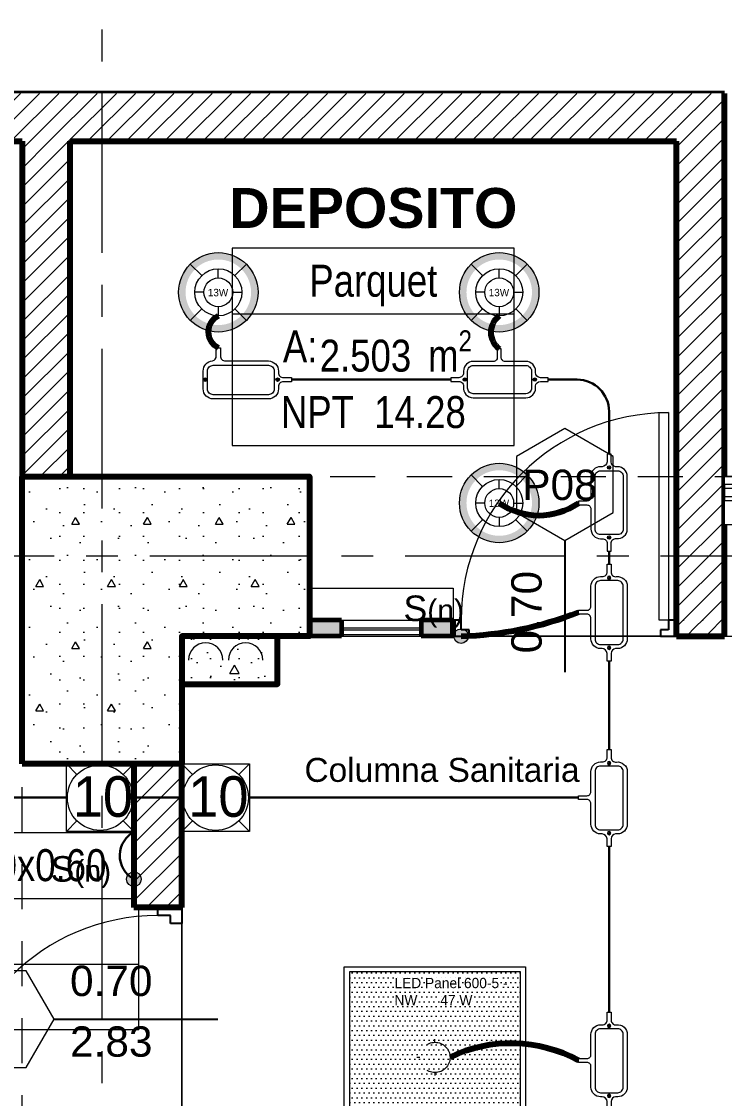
# Model space of a CAD drawing. Header units: inches. Extents: x -38 to 5698, y -33 to 92.
# Drawn here: x 286.568 to 288.77, y 37.952 to 41.325 of the extents above; entities that cross this region are included whole.
import ezdxf
from ezdxf.lldxf.tags import DXFTag

# ---------------------------------------------------------------- set-up
doc = ezdxf.new("R2010")
doc.units = ezdxf.units.IN
doc.header["$MEASUREMENT"] = 0
doc.set_wipeout_variables(frame=1)
for name, pattern in [('CONTINUA', [0]), ('DASHED', [0.75, 0.5, -0.25]), ('Hidden Line', [0.195611, 0.141111, -0.0545]), ('Punto & Raya', [0.65, 0.5, -0.075, 0, -0.075]), ('Rayas', [0.282222, 0.141111, -0.141111]), ('Wipeout_Contour', [1, 0, -1])]:
    doc.linetypes.add(name, pattern=pattern)
for name, color, linetype, lineweight in [('00 IE CKTO TOMAS', 111, 'Rayas', 18), ('01 IE LUM LED AD DN570C', 1, 'Continuous', 13), ('ALUMBRADO_CONDUIT', 30, 'CONDUIT1', 30), ('ALUMBRADO_PVC', 6, 'PVC1', 30), ('Bancas', 1, 'Continuous', 13), ('Cable Alumbrado', 150, 'Continuous', 30), ('CABLEADO EXT.', 3, 'PVCSUBT', 30), ('Luminarias', 5, 'Continuous', 20), ('Simb_Alumbrado', 140, 'CONTINUA', 30)]:
    doc.layers.add(name, color=color, linetype=linetype, lineweight=lineweight)
for name, color, linetype in [('02 _ ARQ _ ALB _ Ejes Generales', 7, 'Continuous'), ('02 _ ARQ _ ZON _ Espacio.3D', 7, 'Continuous'), ('08 _ STR _ EXT _ 06 Columnas', 7, 'Continuous'), ('08 _ STR _ EXT _ 09 Vigas', 7, 'Continuous'), ('Acabado - Muros', 7, 'Continuous'), ('Estructura - 04 MURO', 7, 'Continuous'), ('Estructura - Carga', 7, 'Continuous'), ('Interior - Escaleras & Barandillas', 7, 'Continuous'), ('MEP - HVAC', 7, 'Continuous'), ('Notas - Etiquetas', 251, 'Continuous')]:
    doc.layers.add(name, color=color, linetype=linetype)
doc.styles.add('Annotative', font='arial.ttf')
doc.styles.add('Estilo_Generado_4', font='swisse.ttf')
doc.styles.add('Estilo_Generado_8', font='arialbd.ttf')
doc.styles.add('Estilo_Generado_9', font='ARIALN.TTF')
doc.styles.add('{18b73a54-fa43-428c-adcb-c1c7bbdf2c84}', font='Simplex.shx')
tags = doc.linetypes.add('CONDUIT', pattern='A,1.5,-0.210535,["con",{18b73a54-fa43-428c-adcb-c1c7bbdf2c84},S=0.2,R=0,X=0,Y=-0.065594],-0.702384', length=2.412919).pattern_tags.tags
tags[6] = DXFTag(74, 10)
tags = doc.linetypes.add('CONDUIT1', pattern='A,1,-0.19772,["con",{18b73a54-fa43-428c-adcb-c1c7bbdf2c84},S=0.2,R=0,X=0,Y=-0.065594],-0.593642', length=1.791362).pattern_tags.tags
tags[6] = DXFTag(74, 10)
tags = doc.linetypes.add('PVC1', pattern='A,1,-0.19772,["PVC",{18b73a54-fa43-428c-adcb-c1c7bbdf2c84},S=0.13,R=0,X=0,Y=-0.061851],-0.507647', length=1.705367).pattern_tags.tags
tags[6] = DXFTag(74, 10)
tags = doc.linetypes.add('PVCSUBT', pattern='A,0.6,-0.3,0.6,-0.075691,["PVC",Standard,S=0.2,R=0,X=0,Y=-0.093724],-0.621005', length=2.196696).pattern_tags.tags
tags[10] = DXFTag(74, 10)
pattern_1 = [(45, (277.50004, 6e-09), (-0.03005204, 0.03005204), [])]

# ---------------------------------------------------------------- blocks, each defined once
blk = doc.blocks.new('*U270')
at = {"layer": 'Luminarias', "linetype": 'DASHED', "lineweight": 0, "ltscale": 0.05}
blk.add_lwpolyline([(0, -0.0045), (0, 0.0045)], dxfattribs=at)
blk = doc.blocks.new('*U271')
at = {"color": 0, "linetype": 'ByBlock', "lineweight": -2, "transparency": 16777216}
blk.add_blockref('*U270', (0, 0.05), dxfattribs=at)
for p, rotation in [((-0.05, 0), 90), ((0.05, 0), 269.9999999999999), ((0, -0.05), 180)]:
    blk.add_blockref('*U270', p, dxfattribs=dict(at, rotation=rotation))
blk = doc.blocks.new('PANEL LED 50W')
at = {"layer": 'Luminarias'}
h = blk.add_hatch(dxfattribs=at)
h.set_pattern_fill('DOTS', color=4, scale=0.009097)
h.set_pattern_definition([(0, (0, -2e-14), (0.0072206, 0.01444116), [0, -0.01444116])])
h.paths.add_polyline_path([(-0.2574, -0.2574), (0.2574, -0.2574), (0.2574, 0.2574), (-0.2574, 0.2574)])
h.paths.add_polyline_path([(-0.1296, 0.0974), (0.1849, 0.0974), (0.1849, 0.2469), (-0.1296, 0.2469)], flags=24)
at = {"layer": 'Luminarias', "color": 4, "lineweight": 0}
for points in [[(-0.2729, 0.2729), (0.2729, 0.2729), (0.2729, -0.2729), (-0.2729, -0.2729)], [(-0.2574, -0.2574), (0.2574, -0.2574), (0.2574, 0.2574), (-0.2574, 0.2574)]]:
    blk.add_lwpolyline(points, close=True, dxfattribs=at)
at = {"layer": 'Luminarias', "color": 4, "linetype": 'DASHED', "lineweight": 0, "ltscale": 0.01}
blk.add_circle((0, 0), 0.0455, dxfattribs=at)
at = {"color": 4}
blk.add_blockref('*U271', (0, 0), dxfattribs=at)
at = {"layer": 'Luminarias', "color": 4, "insert": (-0.1218, 0.2392), "char_height": 0.030929, "width": 0.382855, "attachment_point": 1}
blk.add_mtext('{\\Ftxt|c0;LED Panel 600-5 - NW      47 W}', dxfattribs=at)
blk = doc.blocks.new('lumin 47')
at = {"layer": 'ALUMBRADO_CONDUIT', "xscale": 1.041283452965173, "yscale": 1.041283452965173, "zscale": 1.041283452965173}
blk.add_blockref('PANEL LED 50W', (-76.251, 24.2433), dxfattribs=at)
blk = doc.blocks.new('ii3t')
at = {"layer": 'Simb_Alumbrado', "lineweight": 5}
h = blk.add_hatch(color=3, dxfattribs=at)
edge = h.paths.add_edge_path()
edge.add_arc((0, 0), 0.0164, 0, 360)
blk.add_circle((0, 0), 0.0164, dxfattribs=at)
blk = doc.blocks.new('100x100x80 adosado')
at = {"layer": 'Simb_Alumbrado', "lineweight": 13}
blk.add_lwpolyline([(-0.0768, 0.0788), (0.0194, 0.0788), (0.0194, -0.0174), (-0.0768, -0.0174)], close=True, dxfattribs=at)
at = {"layer": 'Simb_Alumbrado', "lineweight": 9}
for points in [[(-0.0768, 0.0788), (-0.0618, 0.0638)], [(0.0043, 0.0638), (0.0194, 0.0788)], [(-0.0768, -0.0174), (-0.0618, -0.0023)], [(0.0043, -0.0023), (0.0194, -0.0174)]]:
    blk.add_lwpolyline(points, dxfattribs=at)
blk.add_circle((-0.0287, 0.0307), 0.0467, dxfattribs=at)
at = {"layer": 'Simb_Alumbrado', "lineweight": 9, "insert": (-0.0677, 0.0612), "char_height": 0.05773, "attachment_point": 1}
blk.add_mtext_dynamic_manual_height_columns('10', width=0.119989, gutter_width=12.5, heights=[0], dxfattribs=at)
blk = doc.blocks.new('oval t')
at = {"layer": 'Simb_Alumbrado', "lineweight": 13}
blk.add_lwpolyline([(0.0141, 0.0102, -0.414214), (0.0041, 0.0202), (0.0041, 0.0416), (-0.0056, 0.0416), (-0.0056, 0.0202, -0.414214), (-0.0156, 0.0102), (-0.0659, 0.0102, 0.414214), (-0.0899, -0.0138), (-0.0899, -0.0183, -0.414214), (-0.1019, -0.0303), (-0.1213, -0.0303), (-0.1213, -0.04), (-0.1016, -0.04, -0.451917), (-0.0897, -0.0535, 0.451917), (-0.0659, -0.0805), (0.0659, -0.0805, 0.414214), (0.0899, -0.0566), (0.0899, -0.0512, -0.398753), (0.1019, -0.0401), (0.1213, -0.0401), (0.1213, -0.0304), (0.1019, -0.0304, -0.368669), (0.0899, -0.0176), (0.0899, -0.0138, 0.414214), (0.0659, 0.0102), (0.0141, 0.0102)], format="xyb", dxfattribs=at)
blk.add_lwpolyline([(-0.0659, 0), (0.0659, 0, -0.414214), (0.0797, -0.0138), (0.0797, -0.0566, -0.414214), (0.0659, -0.0703), (-0.0659, -0.0703, -0.414214), (-0.0797, -0.0566), (-0.0797, -0.0138, -0.414214)], format="xyb", close=True, dxfattribs=at)
for points in [[(-0.0911, -0.0352), (-0.0828, -0.0352)], [(-0.0869, -0.031), (-0.0869, -0.0394)], [(0.0837, -0.0352), (0.0921, -0.0352)], [(0.0879, -0.031), (0.0879, -0.0394)]]:
    blk.add_lwpolyline(points, dxfattribs=at)
for centre in [(-0.0869, -0.0352), (0.0879, -0.0352)]:
    blk.add_circle(centre, 0.00419, dxfattribs=at)
blk = doc.blocks.new('LUM DN570C')
at = {"layer": '01 IE LUM LED AD DN570C'}
h = blk.add_hatch(color=256, dxfattribs=at)
edge = h.paths.add_edge_path()
edge.add_arc((0, 0), 0.1344, 0, 360)
edge = h.paths.add_edge_path(flags=17)
edge.add_arc((0, 0), 0.1108, 0, 360)
for p, q in [((-0.0561, 0.0563), (-0.0949, 0.0952)), ((0.0561, 0.0563), (0.0949, 0.0952)), ((-0.0561, -0.0563), (-0.0949, -0.0952)), ((0.0561, -0.0563), (0.0949, -0.0952))]:
    blk.add_line(p, q, dxfattribs=at)
at = {"layer": '01 IE LUM LED AD DN570C', "ltscale": 0.4}
for p, q in [((0, 0.0487), (0, 0.0795)), ((-0.0487, 0), (-0.0795, 0)), ((0.0487, 0), (0.0795, 0)), ((0, -0.0487), (0, -0.0795))]:
    blk.add_line(p, q, dxfattribs=at)
at = {"layer": '01 IE LUM LED AD DN570C'}
for radius in [0.1344, 0.0795]:
    blk.add_circle((0, 0), radius, dxfattribs=at)
at = {"layer": '01 IE LUM LED AD DN570C', "ltscale": 0.4}
blk.add_circle((0, 0), 0.0487, dxfattribs=at)
at = {"color": 1, "linetype": 'ByBlock', "lineweight": 80, "insert": (-0.0353, 0.0117), "char_height": 0.025, "width": 0.622217, "attachment_point": 1}
blk.add_mtext('13W ', dxfattribs=at)
blk = doc.blocks.new('CAJA OVAL TIPO L')
at = {"layer": 'Simb_Alumbrado', "lineweight": 13}
blk.add_lwpolyline([(-0.0491, -0.079), (-0.0491, -0.0343, -0.380413), (-0.0258, -0.0088), (-0.0258, -0.0088, 0.341426), (-0.0164, 0.0033), (-0.0164, 0.0236), (-0.0063, 0.0236), (-0.0063, 0.0033, 0.414214), (0.0063, -0.0092), (0.1138, -0.0092, -0.414214), (0.1388, -0.0343), (0.1388, -0.0382, 0.414214), (0.1513, -0.0508), (0.1716, -0.0508), (0.1716, -0.0609), (0.1513, -0.0609, 0.414214), (0.1388, -0.0734), (0.1388, -0.079, -0.414214), (0.1138, -0.104), (-0.0241, -0.104, -0.414214), (-0.0491, -0.079, 0.414214)], format="xyb", dxfattribs=at)
blk.add_lwpolyline([(-0.0241, -0.0199), (0.1138, -0.0199, -0.414214), (0.1282, -0.0343), (0.1282, -0.079, -0.414214), (0.1138, -0.0934), (-0.0241, -0.0934, -0.414214), (-0.0384, -0.079), (-0.0384, -0.0343, -0.414214)], format="xyb", close=True, dxfattribs=at)
for points in [[(-0.0439, -0.0514), (-0.0439, -0.0602)], [(0.1367, -0.0514), (0.1367, -0.0602)], [(-0.0483, -0.0558), (-0.0395, -0.0558)], [(0.1323, -0.0558), (0.1411, -0.0558)]]:
    blk.add_lwpolyline(points, dxfattribs=at)
for centre in [(-0.0439, -0.0558), (0.1367, -0.0558)]:
    blk.add_circle(centre, 0.00438, dxfattribs=at)

msp = doc.modelspace()

# ---------------------------------------------------------------- hatches: boundary and pattern name
at = {"layer": 'Estructura - Carga', "linetype": 'Continuous', "lineweight": 13}
h = msp.add_hatch(dxfattribs=at)
h.set_pattern_fill('HORMIGÓN_ARMADO_0002', color=251, style=0, pattern_type=2)
h.set_pattern_definition([(0, (277.50004, 6e-09), (0, 0.3117692), [0.03, -0.15]), (0, (277.59004, 0.1559), (0, 0.3117692), [0.03, -0.15]), (60, (277.50004, 6e-09), (-0.27, 0.1558846), [0.03, -0.15]), (60, (277.68004, 6e-09), (-0.27, 0.1558846), [0.03, -0.15]), (120, (277.53004, 6e-09), (0.27, 0.1558846), [0.03, -0.15]), (120, (277.71004, 6e-09), (0.27, 0.1558846), [0.03, -0.15]), (0, (277.50004, 0.03), (0, 0.06), [0, -0.06, 0, -0.09]), (45, (277.53004, 0.03), (-0.04242641, 0.04242641), [0, -0.045, 0, -0.075])])
h.paths.add_polyline_path([(287.07, 39.25), (287.37, 39.25), (287.37, 39.4), (287.07, 39.4)])

# ---------------------------------------------------------------- linework, layer by layer
at = {"layer": '02 _ ARQ _ ZON _ Espacio.3D', "color": 252, "linetype": 'Continuous', "lineweight": 13}
for p, q in [((288.1118, 40.615), (287.2283, 40.615)), ((287.2283, 40.615), (287.2283, 39.9974)), ((288.1118, 39.9974), (288.1118, 40.615)), ((287.2283, 40.4091), (288.1118, 40.4091)), ((287.2283, 39.9974), (288.1118, 39.9974)), ((286.9359, 38.7841), (285.5856, 38.7841)), ((286.9359, 38.1665), (286.9359, 38.7841)), ((285.5856, 38.5782), (286.9359, 38.5782)), ((285.5856, 38.3723), (286.9359, 38.3723)), ((286.9359, 38.1665), (285.5856, 38.1665))]:
    msp.add_line(p, q, dxfattribs=at)
at = {"layer": '02 _ ARQ _ ZON _ Espacio.3D', "color": 9, "linetype": 'Continuous', "lineweight": 5, "flags": 128}
msp.add_lwpolyline([(287.07, 37.85), (287.07, 38.55), (286.92, 38.55), (286.92, 39), (286.57, 39), (286.57, 40.95), (285.5201, 40.95), (285.5201, 37.85)], close=True, dxfattribs=at)
at = {"layer": '02 _ ARQ _ ZON _ Espacio.3D', "color": 254, "linetype": 'Continuous', "lineweight": 0, "flags": 128}
msp.add_lwpolyline([(288.6201, 40.95), (286.72, 40.95), (286.72, 39.9), (287.47, 39.9), (287.47, 39.55), (287.9201, 39.55), (287.9201, 39.4), (288.6201, 39.4), (288.6201, 39.9)], close=True, dxfattribs=at)
msp.add_lwpolyline([(304.67, 29.75), (304.67, 39.7505), (301.07, 39.7505), (301.07, 39), (300.57, 39), (300.57, 39.4), (294.07, 39.4), (294.0699, 39), (293.5699, 39), (293.5698, 39.7505), (288.77, 39.7505), (288.7701, 39.4), (287.07, 39.4), (287.07, 37.7), (286.72, 37.7), (286.72, 33.75)], dxfattribs=at)
at = {"layer": 'Acabado - Muros', "color": 7, "linetype": 'Continuous', "lineweight": 60}
for p, q in [((287.47, 39.45), (287.47, 39.4)), ((287.9201, 39.45), (287.9201, 39.4))]:
    msp.add_line(p, q, dxfattribs=at)
at = {"layer": 'ALUMBRADO_CONDUIT', "color": 30, "lineweight": 30, "ltscale": 0.4, "true_color": 0xf26722}
for p, q in [((287.414, 40.2033), (287.9134, 40.2033)), ((288.2176, 40.2033), (288.3087, 40.2033)), ((288.4087, 39.97), (288.4087, 40.1033)), ((288.4087, 39.6658), (288.4087, 39.6259)), ((288.4087, 39.3217), (288.4087, 39.0453)), ((286.7084, 38.8942), (286.4242, 38.8942)), ((287.2817, 38.8942), (288.3124, 38.8942)), ((288.4087, 38.7411), (288.4087, 38.2222))]:
    msp.add_line(p, q, dxfattribs=at)
msp.add_arc((288.3087, 40.1033), 0.1, 0, 90, dxfattribs=at)
at = {"layer": 'CABLEADO EXT.', "color": 3, "lineweight": 80}
for centre, radius, start, end in [((287.2084, 40.3531), 0.0556, 115.4571, 244.5429), ((288.1022, 40.3515), 0.0641, 126.0183, 233.9817), ((288.1885, 39.9962), 0.2179, 235.3403, 304.6597), ((287.9141, 40.4922, 0), 1.0926, 271.6266, 291.3823), ((288.1024, 37.6856), 0.439, 61.4045, 115.9221)]:
    msp.add_arc(centre, radius, start, end, dxfattribs=at)
at = {"layer": 'Estructura - 04 MURO', "color": 165, "linetype": 'Continuous', "lineweight": 15}
for p, q in [((288.5651, 39.45), (288.5651, 40.1)), ((288.5651, 40.1), (288.5951, 40.1)), ((288.5951, 40.1), (288.5951, 39.45)), ((288.5951, 39.45), (288.5651, 39.45))]:
    msp.add_line(p, q, dxfattribs=at)
at = {"layer": 'Estructura - 04 MURO', "color": 152, "linetype": 'Continuous', "lineweight": 25}
for p, q in [((288.2701, 39.7), (288.2701, 39.2875)), ((286.67, 38.2), (287.1825, 38.2))]:
    msp.add_line(p, q, dxfattribs=at)
at = {"layer": 'Estructura - 04 MURO', "color": 7, "linetype": 'Continuous', "lineweight": 80}
msp.add_line((287.9201, 39.4), (287.9201, 39.45), dxfattribs=at)
at = {"layer": 'Estructura - 04 MURO', "color": 165, "linetype": 'Continuous', "lineweight": 25}
for p, q in [((287.9451, 39.45), (287.9201, 39.45)), ((287.9201, 39.45), (287.9201, 39.4)), ((287.9451, 39.42), (287.9451, 39.45)), ((288.5951, 39.45), (288.5951, 39.42)), ((287.9201, 39.4), (287.9701, 39.4)), ((287.9701, 39.42), (287.9451, 39.42)), ((287.9701, 39.4), (287.9701, 39.42)), ((288.5951, 39.42), (288.5701, 39.42)), ((288.5701, 39.42), (288.5701, 39.4)), ((287.035, 38.525), (286.995, 38.525)), ((287.035, 38.5), (287.035, 38.525)), ((287.07, 38.5), (287.035, 38.5))]:
    msp.add_line(p, q, dxfattribs=at)
at = {"layer": 'Estructura - 04 MURO', "color": 7, "linetype": 'Continuous', "lineweight": 80, "flags": 128}
msp.add_lwpolyline([(285.3701, 41.1), (288.7701, 41.1)], dxfattribs=at)
at = {"layer": 'Estructura - 04 MURO', "color": 251, "linetype": 'Continuous', "lineweight": 13, "flags": 128}
for points in [[(288.2701, 40.05), (288.1185, 39.9625), (288.1185, 39.7875), (288.2701, 39.7), (288.4216, 39.7875), (288.4216, 39.9625)], [(286.32, 38.2), (286.4075, 38.0484), (286.5825, 38.0484), (286.67, 38.2), (286.5825, 38.3515), (286.4075, 38.3515)]]:
    msp.add_lwpolyline(points, close=True, dxfattribs=at)
at = {"layer": 'Estructura - 04 MURO', "color": 175, "linetype": 'Continuous', "lineweight": 15}
for centre in [(288.5951, 39.45), (286.995, 37.875)]:
    msp.add_arc(centre, 0.65, 90, 180, dxfattribs=at)
at = {"layer": 'Estructura - Carga', "color": 7, "linetype": 'Continuous', "lineweight": 80, "flags": 128}
msp.add_lwpolyline([(287.07, 39.25), (287.37, 39.25), (287.37, 39.4), (287.07, 39.4)], close=True, dxfattribs=at)
at = {"layer": 'MEP - HVAC', "color": 7, "linetype": 'Continuous', "lineweight": 13, "flags": 128}
for points in [[(287.199, 39.325, 1), (287.091, 39.325, 1)], [(287.324, 39.325, 1), (287.216, 39.325, 1)]]:
    msp.add_lwpolyline(points, format="xyb", dxfattribs=at)

# ---------------------------------------------------------------- block references
msp.add_blockref('lumin 47', (364.1141, 13.8372))
at = {"layer": '01 IE LUM LED AD DN570C', "color": 1, "lineweight": 5, "xscale": 0.9263905751172247, "yscale": 0.9263905751172247, "zscale": 0.9263905751172247}
for p in [(287.1845, 40.4769), (288.0645, 40.4769), (288.0645, 39.8169)]:
    msp.add_blockref('LUM DN570C', p, dxfattribs=at)
at = {"layer": 'ALUMBRADO_CONDUIT', "linetype": 'CONDUIT', "lineweight": 30, "xscale": 1.253906979044094, "yscale": 1.253906979044094, "zscale": 1.253906979044094}
msp.add_blockref('CAJA OVAL TIPO L', (287.1988, 40.2733), dxfattribs=at)
at = {"layer": 'Bancas', "color": 252, "true_color": 0x939598, "xscale": 1.253906979044094, "yscale": 1.253906979044094, "zscale": 1.253906979044094}
msp.add_blockref('oval t', (288.0655, 40.2475), dxfattribs=at)
at = {"layer": 'Bancas', "color": 252, "true_color": 0x939598, "yscale": 1.253906979044094, "zscale": 1.253906979044094, "rotation": 90}
for p, xscale in [((288.3646, 39.8179), 1.253906979044094), ((288.3646, 39.4738), -1.253906979044094), ((288.3646, 38.8932), -1.253906979044094), ((288.3647, 38.07), -1.253906979044094)]:
    msp.add_blockref('oval t', p, dxfattribs=dict(at, xscale=xscale))
at = {"layer": 'Cable Alumbrado', "lineweight": 0, "xscale": 1.404578189384958, "yscale": 1.404578189384958, "zscale": 1.404578189384958}
msp.add_blockref('ii3t', (287.9451, 39.4), dxfattribs=at)

# ---------------------------------------------------------------- texts
at = {"layer": '00 IE CKTO TOMAS', "insert": (286.659, 38.6106), "char_height": 0.08, "width": 0.768045, "attachment_point": 7, "style": 'Annotative'}
msp.add_mtext('S{\\H0.84375x;(n)}', dxfattribs=at)
at = {"layer": '02 _ ARQ _ ZON _ Espacio.3D', "color": 252, "lineweight": 25, "attachment_point": 2}
for s, insert, char_height, style in [('\\A1;{\\pqc;\\pt0;\\fArial|b1|i0|c0|p34;DEPOSITO}', (287.6701, 40.8035), 0.125, 'Estilo_Generado_8'), ('\\A1;{\\pqc;\\pt0;\\fArial Narrow|b0|i0|c0|p34;Parquet}', (287.6701, 40.5632), 0.1, 'Estilo_Generado_9'), ('\\A1;{\\pqc;\\pt0;\\fArial Narrow|b0|i0|c0|p34;A: }', (287.4409, 40.3573), 0.1, 'Estilo_Generado_9'), ('\\A1;{\\pqc;\\pt0,0.3;\\fArial Narrow|b0|i0|c0|p34;2.503\\fArial Narrow|b0|i0|c0|p34;\\A1{\\H.66x;\\S^  ;}\\fArial Narrow|b0|i0|c0|p34; m\\fArial Narrow|b0|i0|c0|p34;\\A1{\\H.66x;\\S2^  ;}}', (287.7406, 40.3577), 0.1, 'Estilo_Generado_9'), ('\\A1;{\\pqc;\\pt0;\\fArial Narrow|b0|i0|c0|p34;NPT  14.28}', (287.6701, 40.1518), 0.1, 'Estilo_Generado_9'), ('\\A1;{\\pqc;\\pt0;\\fArial Narrow|b0|i0|c0|p34;Porcelanato 0.60x0.60}', (286.2608, 38.7327), 0.1, 'Estilo_Generado_9')]:
    msp.add_mtext(s, dxfattribs=dict(at, insert=insert, char_height=char_height, style=style))
at = {"layer": 'Estructura - 04 MURO', "color": 251, "lineweight": 25, "char_height": 0.095, "attachment_point": 7, "style": 'Estilo_Generado_4'}
for s, insert in [('\\A1;{\\pql;\\pt0;\\fSwis721 Ex BT|b0|i0|c0|p34;P08\\fSwis721 Ex BT|b0|i0|c0|p34;\\fSwis721 Ex BT|b0|i0|c0|p34;\\fSwis721 Ex BT|b0|i0|c0|p34;}', (288.1368, 39.825)), ('\\A1;{\\pql;\\pt0;\\fSwis721 Ex BT|b0|i0|c0|p34;0.70\\fSwis721 Ex BT|b0|i0|c0|p34;\\A1{\\H.66x;\\S^  ;}\\fSwis721 Ex BT|b0|i0|c0|p34;\\fSwis721 Ex BT|b0|i0|c0|p34;}', (286.72, 38.245)), ('\\A1;{\\pql;\\pt0;\\fSwis721 Ex BT|b0|i0|c0|p34;2.83\\fSwis721 Ex BT|b0|i0|c0|p34;\\A1{\\H.66x;\\S^  ;}\\fSwis721 Ex BT|b0|i0|c0|p34;\\fSwis721 Ex BT|b0|i0|c0|p34;}', (286.72, 38.055))]:
    msp.add_mtext(s, dxfattribs=dict(at, insert=insert))
at = {"layer": 'Estructura - 04 MURO', "color": 251, "lineweight": 25, "insert": (288.2251, 39.346), "char_height": 0.095, "attachment_point": 7, "rotation": 90, "style": 'Estilo_Generado_4'}
msp.add_mtext('\\A1;{\\pql;\\pt0;\\fSwis721 Ex BT|b0|i0|c0|p34;0.70\\fSwis721 Ex BT|b0|i0|c0|p34;\\A1{\\H.66x;\\S^  ;}\\fSwis721 Ex BT|b0|i0|c0|p34;\\fSwis721 Ex BT|b0|i0|c0|p34;}', dxfattribs=at)
at = {"layer": 'Notas - Etiquetas', "color": 8, "linetype": 'Continuous', "lineweight": 35, "insert": (287.4544, 38.9805), "char_height": 0.075, "attachment_point": 4, "style": 'Estilo_Generado_4'}
msp.add_mtext('\\A1;{\\pql;\\fSwis721 Ex BT|b0|i0|c0|p34;Columna Sanitaria}', dxfattribs=at)

# ---------------------------------------------------------------- next in the draw order: wipeouts: each hides what was drawn before it
at = {"color": 254, "linetype": 'Wipeout_Contour', "lineweight": 0, "ltscale": 9690.771764}
msp.add_wipeout([(287.8201, 39.4), (287.8201, 39.45), (287.57, 39.45), (287.57, 39.4)], dxfattribs=at).dxf.layer = 'Acabado - Muros'
at = {"color": 254, "linetype": 'Wipeout_Contour', "lineweight": 0, "ltscale": 7270.723547}
msp.add_wipeout([(288.6201, 40.95), (288.7701, 40.95), (288.7701, 41.1)], dxfattribs=at).dxf.layer = 'Estructura - 04 MURO'
at = {"color": 254, "linetype": 'Wipeout_Contour', "lineweight": 0, "ltscale": 7271.494963}
msp.add_wipeout([(288.6201, 39.4), (288.7701, 39.4), (288.6201, 39.45)], dxfattribs=at).dxf.layer = 'Estructura - 04 MURO'
at = {"color": 254, "linetype": 'Wipeout_Contour', "lineweight": 0, "ltscale": 9687.930102}
msp.add_wipeout([(286.92, 38.55), (287.07, 38.55), (287.07, 39), (286.92, 39)], dxfattribs=at).dxf.layer = 'Estructura - 04 MURO'

# ---------------------------------------------------------------- next in the draw order: hatches: boundary and pattern name
at = {"layer": 'Estructura - 04 MURO', "linetype": 'Continuous', "lineweight": 5}
h = msp.add_hatch(dxfattribs=at)
h.set_pattern_fill('LADRILLO_COMÚN_0002', color=252, style=0, pattern_type=2)
h.set_pattern_definition(pattern_1)
h.paths.add_polyline_path([(288.6201, 40.95), (288.7701, 40.95), (288.7701, 41.1)])
h = msp.add_hatch(dxfattribs=at)
h.set_pattern_fill('LADRILLO_COMÚN_0002', color=252, style=0, pattern_type=2)
h.set_pattern_definition(pattern_1)
h.paths.add_polyline_path([(286.92, 38.55), (287.07, 38.55), (287.07, 39), (286.92, 39)])

# ---------------------------------------------------------------- next in the draw order: linework, layer by layer
at = {"layer": '08 _ STR _ EXT _ 09 Vigas', "color": 251, "linetype": 'Hidden Line', "lineweight": 13}
msp.add_line((287.07, 30.2), (287.07, 39.4), dxfattribs=at)
at = {"layer": 'Acabado - Muros', "color": 7, "linetype": 'Continuous', "lineweight": 60}
for p, q in [((287.57, 39.45), (287.47, 39.45)), ((287.9201, 39.45), (287.8201, 39.45))]:
    msp.add_line(p, q, dxfattribs=at)
at = {"layer": 'Acabado - Muros', "color": 251, "linetype": 'Continuous', "lineweight": 13, "flags": 128}
for points in [[(287.57, 39.45), (287.8201, 39.45)], [(287.57, 39.4), (287.8201, 39.4)]]:
    msp.add_lwpolyline(points, dxfattribs=at)
at = {"layer": 'ALUMBRADO_CONDUIT', "color": 30, "lineweight": 30, "ltscale": 0.4, "true_color": 0xf26722}
msp.add_line((286.92, 38.8942), (287.07, 38.8942), dxfattribs=at)
at = {"layer": 'ALUMBRADO_PVC', "linetype": 'PVC1', "ltscale": 0.4}
msp.add_arc((286.9602, 38.7128), 0.0843, 116.1505, 241.5488, dxfattribs=at)
at = {"layer": 'Estructura - 04 MURO', "color": 7, "linetype": 'Continuous', "lineweight": 80}
msp.add_line((287.07, 38.55), (286.92, 38.55), dxfattribs=at)
at = {"layer": 'Estructura - 04 MURO', "color": 165, "linetype": 'Continuous', "lineweight": 25}
for p, q in [((286.995, 38.525), (286.995, 38.55)), ((286.995, 38.55), (287.07, 38.55)), ((287.07, 38.55), (287.07, 38.5))]:
    msp.add_line(p, q, dxfattribs=at)
at = {"layer": 'Estructura - 04 MURO', "color": 7, "linetype": 'Continuous', "lineweight": 80, "flags": 128}
for points in [[(286.92, 39), (286.92, 38.55)], [(287.07, 38.55), (287.07, 39)]]:
    msp.add_lwpolyline(points, dxfattribs=at)

# ---------------------------------------------------------------- next in the draw order: block references
at = {"layer": 'ALUMBRADO_CONDUIT', "linetype": 'PVC1', "lineweight": 35, "xscale": 2.199856799627834, "yscale": 2.199856799627834, "zscale": 2.199856799627834}
for p in [(286.8774, 38.8265), (287.2391, 38.8265)]:
    msp.add_blockref('100x100x80 adosado', p, dxfattribs=at)
at = {"layer": 'Cable Alumbrado', "lineweight": 0, "xscale": 1.404578189384958, "yscale": 1.404578189384958, "zscale": 1.404578189384958}
msp.add_blockref('ii3t', (286.92, 38.6387), dxfattribs=at)

# ---------------------------------------------------------------- next in the draw order: wipeouts: each hides what was drawn before it
at = {"color": 254, "linetype": 'Wipeout_Contour', "lineweight": 0, "ltscale": 7271.494963}
msp.add_wipeout([(288.6201, 39.4), (288.7701, 39.4), (288.6201, 39.45)], dxfattribs=at).dxf.layer = 'Estructura - 04 MURO'

# ---------------------------------------------------------------- next in the draw order: hatches: boundary and pattern name
at = {"layer": 'Estructura - 04 MURO', "linetype": 'Continuous', "lineweight": 5}
h = msp.add_hatch(dxfattribs=at)
h.set_pattern_fill('LADRILLO_COMÚN_0002', color=252, style=0, pattern_type=2)
h.set_pattern_definition(pattern_1)
h.paths.add_polyline_path([(288.6201, 39.4), (288.7701, 39.4), (288.6201, 39.45)])

# ---------------------------------------------------------------- next in the draw order: wipeouts: each hides what was drawn before it
at = {"color": 254, "linetype": 'Wipeout_Contour', "lineweight": 0, "ltscale": 9690.771113}
msp.add_wipeout([(287.8201, 39.405), (287.8201, 39.425), (287.57, 39.425), (287.57, 39.405)], dxfattribs=at).dxf.layer = 'Acabado - Muros'
at = {"color": 254, "linetype": 'Wipeout_Contour', "lineweight": 0, "ltscale": 7271.592891}
msp.add_wipeout([(288.6201, 40.95), (288.7701, 41.1), (288.6201, 41.1)], dxfattribs=at).dxf.layer = 'Estructura - 04 MURO'

# ---------------------------------------------------------------- next in the draw order: hatches: boundary and pattern name
at = {"layer": 'Acabado - Muros', "linetype": 'Continuous', "lineweight": 0}
for points in [[(287.57, 39.4), (287.57, 39.45), (287.47, 39.45), (287.47, 39.4)], [(287.8201, 39.4), (287.9201, 39.4), (287.9201, 39.45), (287.8201, 39.45)]]:
    msp.add_hatch(color=254, dxfattribs=at).paths.add_polyline_path(points)
h = msp.add_hatch(dxfattribs=at)
h.set_pattern_fill('CONTRACHAPADO_0002', color=254, style=0, pattern_type=2)
h.set_pattern_definition([(0, (277.500038, 6e-09), (0, 0.030000001), [])])
h.paths.add_polyline_path([(287.8201, 39.405), (287.8201, 39.425), (287.57, 39.425), (287.57, 39.405)])
at = {"layer": 'Estructura - 04 MURO', "linetype": 'Continuous', "lineweight": 5}
h = msp.add_hatch(dxfattribs=at)
h.set_pattern_fill('LADRILLO_COMÚN_0002', color=252, style=0, pattern_type=2)
h.set_pattern_definition(pattern_1)
h.paths.add_polyline_path([(288.6201, 40.95), (288.7701, 41.1), (288.6201, 41.1)])

# ---------------------------------------------------------------- next in the draw order: linework, layer by layer
at = {"layer": 'Acabado - Muros', "color": 7, "linetype": 'Continuous', "lineweight": 60}
for p, q in [((287.57, 39.45), (287.57, 39.4)), ((287.8201, 39.45), (287.8201, 39.4)), ((287.57, 39.4), (287.47, 39.4)), ((287.9201, 39.4), (287.8201, 39.4))]:
    msp.add_line(p, q, dxfattribs=at)
at = {"layer": 'Acabado - Muros', "color": 7, "linetype": 'Continuous', "lineweight": 13, "flags": 128}
msp.add_lwpolyline([(287.8201, 39.405), (287.8201, 39.425), (287.57, 39.425), (287.57, 39.405)], close=True, dxfattribs=at)

# ---------------------------------------------------------------- next in the draw order: texts
at = {"layer": '00 IE CKTO TOMAS', "insert": (287.7645, 39.4269, -0.0002), "char_height": 0.08, "width": 0.768045, "attachment_point": 7, "style": 'Annotative'}
msp.add_mtext('S{\\H0.84375x;(n)}', dxfattribs=at)

# ---------------------------------------------------------------- next in the draw order: wipeouts: each hides what was drawn before it
at = {"color": 254, "linetype": 'Wipeout_Contour', "lineweight": 0, "ltscale": 7270.662155}
msp.add_wipeout([(288.6201, 39.45), (288.7701, 39.4), (288.7701, 39.45)], dxfattribs=at).dxf.layer = 'Estructura - 04 MURO'

# ---------------------------------------------------------------- next in the draw order: hatches: boundary and pattern name
at = {"layer": 'Estructura - 04 MURO', "linetype": 'Continuous', "lineweight": 5}
h = msp.add_hatch(dxfattribs=at)
h.set_pattern_fill('LADRILLO_COMÚN_0002', color=252, style=0, pattern_type=2)
h.set_pattern_definition(pattern_1)
h.paths.add_polyline_path([(288.6201, 39.45), (288.7701, 39.4), (288.7701, 39.45)])

# ---------------------------------------------------------------- next in the draw order: linework, layer by layer
at = {"layer": '08 _ STR _ EXT _ 09 Vigas', "color": 251, "linetype": 'Hidden Line', "lineweight": 13}
msp.add_line((287.07, 39.4), (293.57, 39.4), dxfattribs=at)
at = {"layer": 'Estructura - 04 MURO', "color": 165, "linetype": 'Continuous', "lineweight": 25}
msp.add_line((288.5701, 39.4), (288.6201, 39.4), dxfattribs=at)
at = {"layer": 'Estructura - 04 MURO', "color": 7, "linetype": 'Continuous', "lineweight": 80, "flags": 128}
msp.add_lwpolyline([(288.6201, 39.4), (288.7701, 39.4)], dxfattribs=at)

# ---------------------------------------------------------------- next in the draw order: wipeouts: each hides what was drawn before it
at = {"color": 254, "linetype": 'Wipeout_Contour', "lineweight": 0, "ltscale": 9688.378484}
msp.add_wipeout([(285.5201, 40.95), (288.6201, 40.95), (288.6201, 41.1), (285.5201, 41.1)], dxfattribs=at).dxf.layer = 'Estructura - 04 MURO'

# ---------------------------------------------------------------- next in the draw order: hatches: boundary and pattern name
at = {"layer": 'Estructura - 04 MURO', "linetype": 'Continuous', "lineweight": 5}
h = msp.add_hatch(dxfattribs=at)
h.set_pattern_fill('LADRILLO_COMÚN_0002', color=252, style=0, pattern_type=2)
h.set_pattern_definition(pattern_1)
h.paths.add_polyline_path([(285.5201, 40.95), (288.6201, 40.95), (288.6201, 41.1), (285.5201, 41.1)])

# ---------------------------------------------------------------- next in the draw order: linework, layer by layer
at = {"layer": '02 _ ARQ _ ALB _ Ejes Generales', "color": 251, "linetype": 'Punto & Raya', "lineweight": 13}
msp.add_line((286.82, 45.9), (286.82, 2.05), dxfattribs=at)
at = {"layer": 'Estructura - 04 MURO', "color": 7, "linetype": 'Continuous', "lineweight": 80, "flags": 128}
for points in [[(285.5201, 40.95), (286.57, 40.95)], [(286.72, 40.95), (288.6201, 40.95)]]:
    msp.add_lwpolyline(points, dxfattribs=at)

# ---------------------------------------------------------------- next in the draw order: wipeouts: each hides what was drawn before it
at = {"color": 254, "linetype": 'Wipeout_Contour', "lineweight": 0, "ltscale": 9686.638331}
msp.add_wipeout([(286.72, 39.9), (286.72, 40.95), (286.57, 40.95), (286.57, 39.9)], dxfattribs=at).dxf.layer = 'Estructura - 04 MURO'
at = {"color": 254, "linetype": 'Wipeout_Contour', "lineweight": 0, "ltscale": 9694.822797}
msp.add_wipeout([(288.6201, 40.95), (288.6201, 39.45), (288.7701, 39.45), (288.7701, 40.95)], dxfattribs=at).dxf.layer = 'Estructura - 04 MURO'

# ---------------------------------------------------------------- next in the draw order: hatches: boundary and pattern name
at = {"layer": '08 _ STR _ EXT _ 06 Columnas', "linetype": 'Continuous', "lineweight": 9}
h = msp.add_hatch(dxfattribs=at)
h.set_pattern_fill('HORMIGÓN_EN_MASA_0002', style=0, pattern_type=2)
h.set_pattern_definition([(0, (277.50004, 6e-09), (0, 0.3897114), [0.024375, -0.200625]), (0, (277.61254, 0.19486), (0, 0.3897114), [0.024375, -0.200625]), (60, (277.50004, 6e-09), (-0.3375, 0.1948557), [0.024375, -0.200625]), (60, (277.72504, 6e-09), (-0.3375, 0.1948557), [0.024375, -0.200625]), (120, (277.5244, 6e-09), (0.3375, 0.1948557), [0.024375, -0.200625]), (120, (277.7494, 6e-09), (0.3375, 0.1948557), [0.024375, -0.200625]), (0, (277.50004, 0.0375), (0, 0.075), [0, -0.075, 0, -0.1125]), (45, (277.53754, 0.0375), (-0.05303301, 0.05303301), [0, -0.05625, 0, -0.09375])])
h.paths.add_polyline_path([(286.57, 39), (287.07, 39), (287.07, 39.4), (287.47, 39.4), (287.47, 39.9), (286.57, 39.9)])
at = {"layer": 'Estructura - 04 MURO', "linetype": 'Continuous', "lineweight": 5}
h = msp.add_hatch(dxfattribs=at)
h.set_pattern_fill('LADRILLO_COMÚN_0002', color=252, style=0, pattern_type=2)
h.set_pattern_definition(pattern_1)
h.paths.add_polyline_path([(286.72, 39.9), (286.72, 40.95), (286.57, 40.95), (286.57, 39.9)])
h = msp.add_hatch(dxfattribs=at)
h.set_pattern_fill('LADRILLO_COMÚN_0002', color=252, style=0, pattern_type=2)
h.set_pattern_definition(pattern_1)
h.paths.add_polyline_path([(288.6201, 40.95), (288.6201, 39.45), (288.7701, 39.45), (288.7701, 40.95)])

# ---------------------------------------------------------------- next in the draw order: linework, layer by layer
at = {"layer": '02 _ ARQ _ ALB _ Ejes Generales', "color": 251, "linetype": 'Punto & Raya', "lineweight": 13}
msp.add_line((333.07, 39.65), (282.3454, 39.65), dxfattribs=at)
at = {"layer": '08 _ STR _ EXT _ 06 Columnas', "color": 7, "linetype": 'Continuous', "lineweight": 80, "flags": 128}
msp.add_lwpolyline([(286.57, 39), (286.57, 39.9), (287.47, 39.9), (287.47, 39.4), (287.07, 39.4), (287.07, 39)], close=True, dxfattribs=at)
at = {"layer": '08 _ STR _ EXT _ 09 Vigas', "color": 251, "linetype": 'Hidden Line', "lineweight": 13}
msp.add_line((286.57, 7.2), (286.57, 39.9), dxfattribs=at)
at = {"layer": 'Estructura - 04 MURO', "color": 7, "linetype": 'Continuous', "lineweight": 80}
msp.add_line((288.6201, 39.4), (288.6201, 40.95), dxfattribs=at)
at = {"layer": 'Estructura - 04 MURO', "color": 165, "linetype": 'Continuous', "lineweight": 25}
for p, q in [((288.6201, 39.45), (288.5951, 39.45)), ((288.6201, 39.4), (288.6201, 39.45))]:
    msp.add_line(p, q, dxfattribs=at)
at = {"layer": 'Estructura - 04 MURO', "color": 7, "linetype": 'Continuous', "lineweight": 80, "flags": 128}
for points in [[(288.7701, 39.4), (288.7701, 41.1)], [(286.57, 40.95), (286.57, 39.9)], [(286.72, 39.9), (286.72, 40.95)]]:
    msp.add_lwpolyline(points, dxfattribs=at)

# ---------------------------------------------------------------- next in the draw order: wipeouts: each hides what was drawn before it
at = {"color": 254, "linetype": 'Wipeout_Contour', "lineweight": 0, "ltscale": 9704.695861}
msp.add_wipeout([(293.5699, 39.9), (288.7701, 39.9), (288.7701, 39.75), (293.5699, 39.75)], dxfattribs=at).dxf.layer = 'Estructura - 04 MURO'

# ---------------------------------------------------------------- next in the draw order: linework, layer by layer
at = {"layer": '08 _ STR _ EXT _ 09 Vigas', "color": 251, "linetype": 'Hidden Line', "lineweight": 13}
msp.add_line((286.57, 39.9), (329.07, 39.9), dxfattribs=at)
at = {"layer": 'Estructura - 04 MURO', "color": 7, "linetype": 'Continuous', "lineweight": 13, "flags": 128}
for points in [[(293.5699, 39.9), (288.7701, 39.9)], [(288.7701, 39.75), (288.7701, 39.9)], [(288.7701, 39.75), (293.5699, 39.75)]]:
    msp.add_lwpolyline(points, dxfattribs=at)
at = {"layer": 'Interior - Escaleras & Barandillas', "color": 161, "linetype": 'Continuous', "lineweight": 13, "flags": 128}
msp.add_lwpolyline([(288.7701, 39.875), (288.7701, 39.825), (293.5699, 39.825), (293.5699, 39.875)], close=True, dxfattribs=at)
for points in [[(293.5699, 39.8625), (288.7701, 39.8625)], [(288.7701, 39.8375), (293.5699, 39.8375)]]:
    msp.add_lwpolyline(points, dxfattribs=at)

doc.saveas('drawing.dxf')
